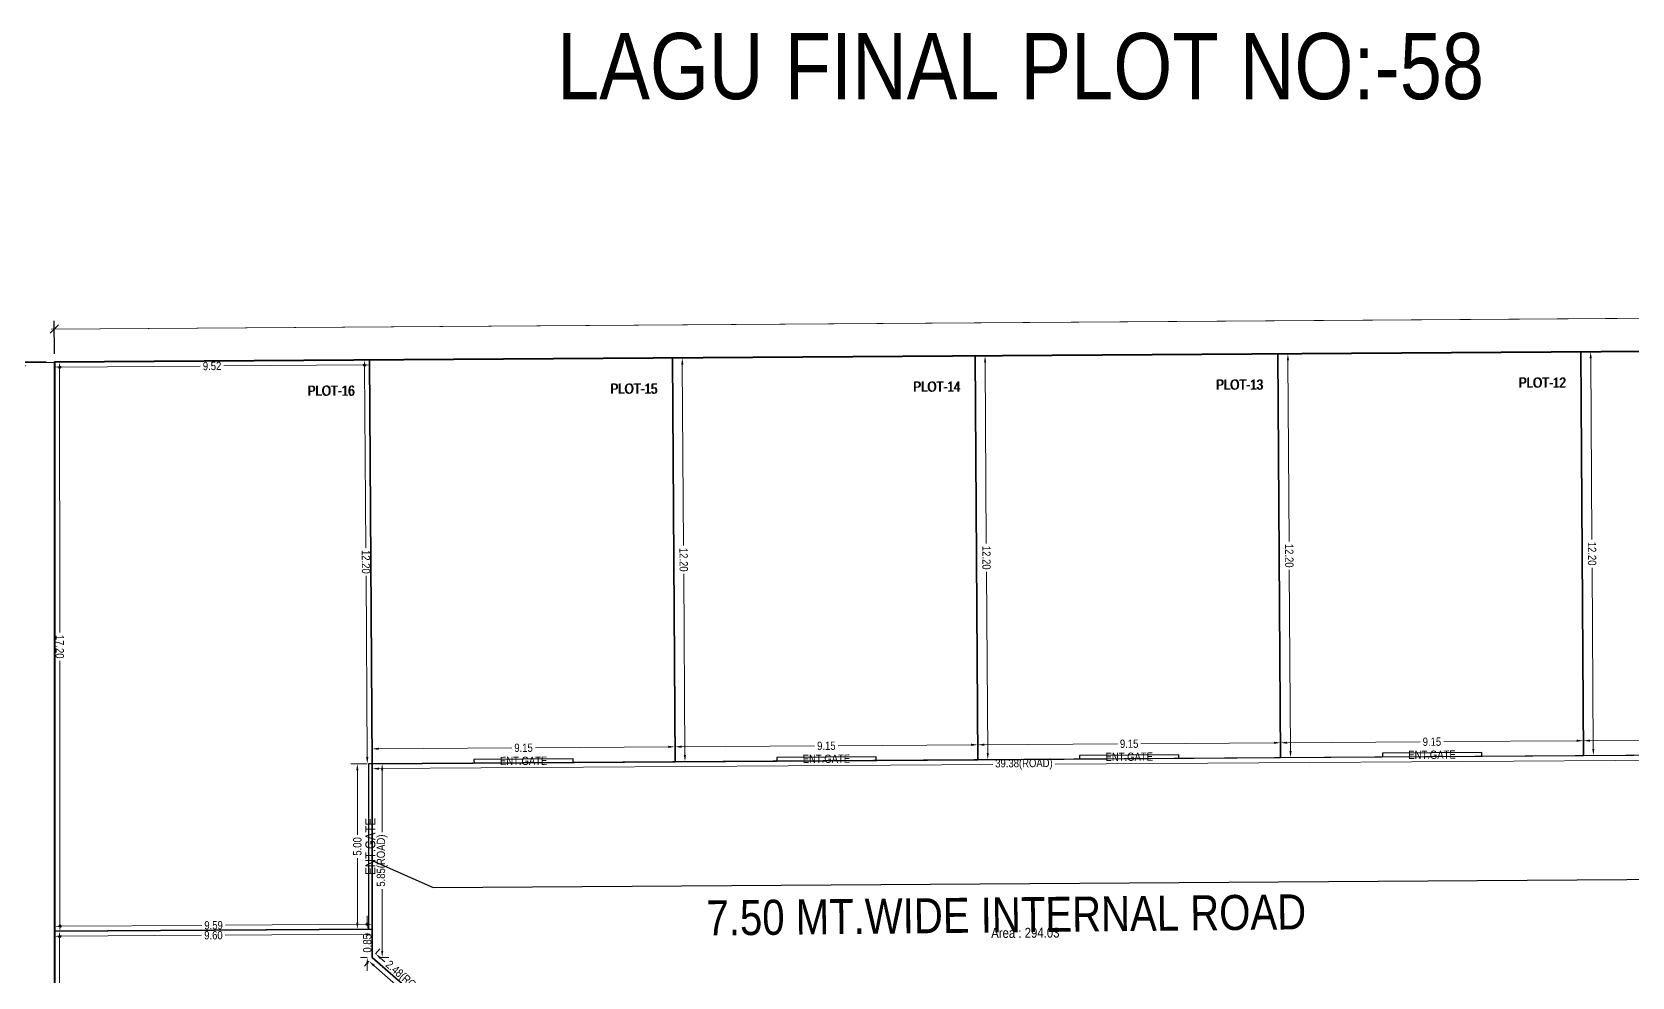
# Model space of a CAD drawing. Header units: metres. Extents: x 239315 to 239588, y 1700506 to 1700792.
# Drawn here: x 239406.92 to 239455.26, y 1700728.27 to 1700756.83 of the extents above; entities that cross this region are included whole.
import ezdxf

# ---------------------------------------------------------------- set-up
doc = ezdxf.new("R2010")
doc.units = ezdxf.units.M
doc.header["$MEASUREMENT"] = 0
doc.header["$PDMODE"] = 2
doc.header["$PDSIZE"] = -1
doc.linetypes.add('CENTER', pattern=[0])
for name, color, linetype in [('_AccessoryUse', 32, 'Continuous'), ('_DIMENSIOND', 211, 'Continuous'), ('_DIMENSIONW', 210, 'Continuous'), ('_IndivSubPlot', 180, 'Continuous'), ('_InternalRoad', 3, 'Continuous'), ('_MarginLine', 253, 'Continuous'), ('_Plot', 7, 'Continuous'), ('_PrintItems', 7, 'Continuous'), ('DCR_AREATABLE', 7, 'Continuous'), ('DCR_DIMENSION', 7, 'Continuous'), ('DCR_INDPLOT', 180, 'Continuous'), ('DCR_INDPLOT_DIMENSION', 7, 'Continuous'), ('DCR_NETPLOT', 145, 'Continuous'), ('DCR_ROAD_DIMENSION', 7, 'Continuous'), ('DCR_SPLOT', 7, 'Continuous'), ('DCR_SPLOT_DIMENSION', 7, 'Continuous'), ('DCR_SUBSTRUCTURE', 92, 'Continuous')]:
    doc.layers.add(name, color=color, linetype=linetype)
doc.layers.add('_NETPLOT', color=145, linetype='Continuous', plot=False)
doc.layers.add('DCR_MARGIN', color=252, linetype='Continuous', plot=False)
doc.styles.add('$TD_AUDIT_GENERATED_(2EE)', font='ARIALN.TTF')
doc.styles.add('AutoDCRFont', font='ARIALN.TTF')
doc.styles.add('MtXpl_Arial_Narrow', font='ARIALN.TTF')
doc.styles.add('PreDCRFont', font='ARIALN.TTF')
doc.dimstyles.new('DCR-PLOT-EXT', dxfattribs={"dimtxt": 0.3, "dimasz": 0.2, "dimexe": 0.2, "dimexo": 0.2, "dimgap": 0.09, "dimtad": 0, "dimtxsty": 'AutoDCRFont', "dimcen": 1, "dimdle": 0.1, "dimadec": 0, "dimazin": 2, "dimtfac": 1, "dimtdec": 4, "dimtofl": 0, "dimtmove": 0, "dimatfit": 3, "dimfxl": 1, "dimfxlon": 1, "dimtolj": 1, "dimtzin": 0, "dimlwd": 15, "dimlwe": 15, "dimarcsym": 0})
doc.dimstyles.new('DCR-PLOT-INT', dxfattribs={"dimtxt": 0.25, "dimasz": 0.2, "dimexe": 0.2, "dimexo": 0.2, "dimgap": 0.09, "dimtad": 0, "dimtxsty": 'AutoDCRFont', "dimcen": 1, "dimdle": 0.1, "dimadec": 0, "dimazin": 2, "dimtfac": 1, "dimtdec": 4, "dimtofl": 0, "dimtmove": 0, "dimatfit": 3, "dimfxl": 1, "dimfxlon": 1, "dimtolj": 1, "dimtzin": 0, "dimlwd": 15, "dimlwe": 15, "dimarcsym": 0})
doc.dimstyles.new('PDCR-PLOT-INT', dxfattribs={"dimtxt": 0.23, "dimasz": 0.25, "dimexe": 0.25, "dimexo": 0.25, "dimgap": 0.25, "dimtad": 0, "dimzin": 0, "dimdsep": 46, "dimtxsty": 'AutoDCRFont', "dimblk": 'OBLIQUE', "dimcen": 0.5, "dimdle": 0.1, "dimadec": 0, "dimazin": 0, "dimtfac": 1, "dimtix": 1, "dimtofl": 0, "dimtmove": 1, "dimatfit": 1, "dimfxl": 1, "dimtolj": 1, "dimtzin": 0, "dimlwd": 15, "dimarcsym": 0})

# ---------------------------------------------------------------- blocks, each defined once
blk = doc.blocks.new('_Oblique')
at = {"color": 0, "linetype": 'ByBlock', "lineweight": -2}
blk.add_line((-0.5, -0.5), (0.5, 0.5), dxfattribs=at)
blk = doc.blocks.new('*D4')
at = {"layer": '_DIMENSIONW', "color": 0, "lineweight": -2, "transparency": 16777216}
for p, q in [((239507.093, 1700747.77), (239507.087, 1700748.77)), ((239407.595, 1700747.104), (239407.589, 1700748.104))]:
    blk.add_line(p, q, dxfattribs=at)
at = {"layer": '_DIMENSIONW', "color": 0, "lineweight": 15, "transparency": 16777216}
for p, q in [((239507.188, 1700748.521), (239458.122, 1700748.192)), ((239407.49, 1700747.853), (239456.557, 1700748.181))]:
    blk.add_line(p, q, dxfattribs=at)
at = {"layer": 'Defpoints', "color": 0, "transparency": 16777216}
for p in [(239507.088, 1700748.52), (239507.095, 1700747.52), (239407.597, 1700746.854)]:
    blk.add_point(p, dxfattribs=at)
at = {"layer": '_DIMENSIONW', "color": 0, "lineweight": 15, "transparency": 16777216, "xscale": 0.25, "yscale": 0.25, "zscale": 0.25}
for p, rotation in [((239507.088, 1700748.52), 0.3836642867954488), ((239407.59, 1700747.854), 180.3836642867954)]:
    blk.add_blockref('_Oblique', p, dxfattribs=dict(at, rotation=rotation))
at = {"layer": '_DIMENSIONW', "color": 0, "lineweight": 15, "transparency": 16777216, "insert": (239457.339, 1700748.187), "char_height": 0.23, "attachment_point": 5, "rotation": 0.3837, "style": 'AutoDCRFont'}
blk.add_mtext('\\A1;99.50 mt.', dxfattribs=at)
blk = doc.blocks.new('*D5')
at = {"layer": '_DIMENSIOND', "color": 0, "lineweight": -2, "transparency": 16777216}
for p, q in [((239407.347, 1700746.854), (239406.347, 1700746.854)), ((239407.347, 1700676.354), (239406.347, 1700676.354))]:
    blk.add_line(p, q, dxfattribs=at)
at = {"layer": '_DIMENSIOND', "color": 0, "lineweight": 15, "transparency": 16777216}
for p, q in [((239406.597, 1700746.954), (239406.597, 1700712.386)), ((239406.597, 1700676.254), (239406.597, 1700710.822))]:
    blk.add_line(p, q, dxfattribs=at)
at = {"layer": 'Defpoints', "color": 0, "transparency": 16777216}
for p in [(239406.597, 1700746.854), (239407.597, 1700746.854), (239407.597, 1700676.354)]:
    blk.add_point(p, dxfattribs=at)
at = {"layer": '_DIMENSIOND', "color": 0, "lineweight": 15, "transparency": 16777216, "xscale": 0.25, "yscale": 0.25, "zscale": 0.25}
for p, rotation in [((239406.597, 1700746.854), 90), ((239406.597, 1700676.354), 270)]:
    blk.add_blockref('_Oblique', p, dxfattribs=dict(at, rotation=rotation))
at = {"layer": '_DIMENSIOND', "color": 0, "lineweight": 15, "transparency": 16777216, "insert": (239406.597, 1700711.604), "char_height": 0.23, "attachment_point": 5, "rotation": 90, "style": 'AutoDCRFont'}
blk.add_mtext('\\A1;70.50 mt.', dxfattribs=at)
blk = doc.blocks.new('ADCR_MARGIN', base_point=(239457.346, 1700670.817))
at = {"layer": '_MarginLine', "color": 6}
blk.add_line((239507.095, 1700747.52), (239407.597, 1700746.854), dxfattribs=at)
at = {"layer": '_MarginLine', "color": 5}
blk.add_line((239407.597, 1700746.854), (239407.597, 1700676.354), dxfattribs=at)
blk = doc.blocks.new('*D9')
at = {"layer": 'DCR_SPLOT_DIMENSION', "color": 0, "lineweight": -2, "transparency": 16777216}
for p, q in [((239507.093, 1700747.77), (239507.087, 1700748.77)), ((239407.595, 1700747.104), (239407.589, 1700748.104))]:
    blk.add_line(p, q, dxfattribs=at)
at = {"layer": 'DCR_SPLOT_DIMENSION', "color": 0, "lineweight": 15, "transparency": 16777216}
for p, q in [((239507.188, 1700748.521), (239458.748, 1700748.196)), ((239407.49, 1700747.853), (239455.931, 1700748.177))]:
    blk.add_line(p, q, dxfattribs=at)
at = {"layer": 'Defpoints', "color": 0, "transparency": 16777216}
for p in [(239507.088, 1700748.52), (239507.095, 1700747.52), (239407.597, 1700746.854)]:
    blk.add_point(p, dxfattribs=at)
at = {"layer": 'DCR_SPLOT_DIMENSION', "color": 0, "lineweight": 15, "transparency": 16777216, "xscale": 0.25, "yscale": 0.25, "zscale": 0.25}
for p, rotation in [((239507.088, 1700748.52), 0.3836642867954488), ((239407.59, 1700747.854), 180.3836642867954)]:
    blk.add_blockref('_Oblique', p, dxfattribs=dict(at, rotation=rotation))
at = {"layer": 'DCR_SPLOT_DIMENSION', "color": 0, "transparency": 16777216, "insert": (239457.339, 1700748.187), "char_height": 0.5, "attachment_point": 5, "rotation": 0.3837, "style": 'AutoDCRFont'}
blk.add_mtext('\\A1;99.50 mt.', dxfattribs=at)
blk = doc.blocks.new('*D10')
at = {"layer": 'DCR_SPLOT_DIMENSION', "color": 0, "lineweight": -2, "transparency": 16777216}
for p, q in [((239407.347, 1700746.854), (239406.347, 1700746.854)), ((239407.347, 1700676.354), (239406.347, 1700676.354))]:
    blk.add_line(p, q, dxfattribs=at)
at = {"layer": 'DCR_SPLOT_DIMENSION', "color": 0, "lineweight": 15, "transparency": 16777216}
for p, q in [((239406.597, 1700746.954), (239406.597, 1700713.01)), ((239406.597, 1700676.254), (239406.597, 1700710.197))]:
    blk.add_line(p, q, dxfattribs=at)
at = {"layer": 'Defpoints', "color": 0, "transparency": 16777216}
for p in [(239406.597, 1700746.854), (239407.597, 1700746.854), (239407.597, 1700676.354)]:
    blk.add_point(p, dxfattribs=at)
at = {"layer": 'DCR_SPLOT_DIMENSION', "color": 0, "lineweight": 15, "transparency": 16777216, "xscale": 0.25, "yscale": 0.25, "zscale": 0.25}
for p, rotation in [((239406.597, 1700746.854), 90), ((239406.597, 1700676.354), 270)]:
    blk.add_blockref('_Oblique', p, dxfattribs=dict(at, rotation=rotation))
at = {"layer": 'DCR_SPLOT_DIMENSION', "color": 0, "transparency": 16777216, "insert": (239406.597, 1700711.604), "char_height": 0.5, "attachment_point": 5, "rotation": 90, "style": 'AutoDCRFont'}
blk.add_mtext('\\A1;70.50 mt.', dxfattribs=at)
blk = doc.blocks.new('*D30')
at = {"layer": 'DCR_ROAD_DIMENSION', "color": 0, "linetype": 'Continuous', "lineweight": 15, "transparency": 16777216}
for p, q in [((239456.382, 1700734.83), (239437.833, 1700734.706)), ((239456.582, 1700734.831), (239456.583, 1700734.631)), ((239417.198, 1700734.568), (239417.2, 1700734.368)), ((239417.398, 1700734.569), (239435.947, 1700734.693))]:
    blk.add_line(p, q, dxfattribs=at)
at = {"layer": 'DCR_ROAD_DIMENSION', "color": 0, "transparency": 16777216}
for points in [[(239456.382, 1700734.863), (239456.382, 1700734.797), (239456.582, 1700734.831)], [(239417.398, 1700734.602), (239417.398, 1700734.536), (239417.198, 1700734.568)]]:
    blk.add_solid(points, dxfattribs=at)
at = {"layer": 'Defpoints', "color": 0, "transparency": 16777216}
for p in [(239456.581, 1700734.981), (239417.197, 1700734.718), (239417.198, 1700734.568)]:
    blk.add_point(p, dxfattribs=at)
at = {"layer": 'DCR_ROAD_DIMENSION', "color": 0, "transparency": 16777216, "insert": (239436.89, 1700734.699), "char_height": 0.25, "attachment_point": 5, "rotation": 0.3837, "style": 'AutoDCRFont'}
blk.add_mtext('\\A1;39.38(ROAD)', dxfattribs=at)
blk = doc.blocks.new('*D31')
at = {"layer": 'DCR_ROAD_DIMENSION', "color": 0, "linetype": 'Continuous', "lineweight": 15, "transparency": 16777216}
for p, q in [((239417.397, 1700734.718), (239417.697, 1700734.718)), ((239417.497, 1700734.518), (239417.497, 1700732.653)), ((239417.497, 1700729.063), (239417.497, 1700730.927)), ((239417.397, 1700728.863), (239417.697, 1700728.863))]:
    blk.add_line(p, q, dxfattribs=at)
at = {"layer": 'DCR_ROAD_DIMENSION', "color": 0, "transparency": 16777216}
for points in [[(239417.464, 1700734.518), (239417.53, 1700734.518), (239417.497, 1700734.718)], [(239417.464, 1700729.063), (239417.53, 1700729.063), (239417.497, 1700728.863)]]:
    blk.add_solid(points, dxfattribs=at)
at = {"layer": 'Defpoints', "color": 0, "transparency": 16777216}
for p in [(239417.197, 1700734.718), (239417.197, 1700728.863), (239417.497, 1700728.863)]:
    blk.add_point(p, dxfattribs=at)
at = {"layer": 'DCR_ROAD_DIMENSION', "color": 0, "transparency": 16777216, "insert": (239417.497, 1700731.79), "char_height": 0.25, "attachment_point": 5, "rotation": 90, "style": 'AutoDCRFont'}
blk.add_mtext('\\A1;5.85(ROAD)', dxfattribs=at)
blk = doc.blocks.new('*D32')
at = {"layer": 'DCR_ROAD_DIMENSION', "color": 0, "linetype": 'Continuous', "lineweight": 15, "transparency": 16777216}
for p, q in [((239417.296, 1700728.976), (239417.427, 1700729.126)), ((239417.446, 1700728.844), (239417.579, 1700728.728)), ((239419.014, 1700727.474), (239418.882, 1700727.59)), ((239419.165, 1700727.343), (239419.296, 1700727.494))]:
    blk.add_line(p, q, dxfattribs=at)
at = {"layer": 'DCR_ROAD_DIMENSION', "color": 0, "transparency": 16777216}
for points in [[(239417.468, 1700728.869), (239417.425, 1700728.819), (239417.296, 1700728.976)], [(239419.036, 1700727.5), (239418.992, 1700727.449), (239419.165, 1700727.343)]]:
    blk.add_solid(points, dxfattribs=at)
at = {"layer": 'Defpoints', "color": 0, "transparency": 16777216}
for p in [(239417.197, 1700728.863), (239419.066, 1700727.23), (239419.165, 1700727.343)]:
    blk.add_point(p, dxfattribs=at)
at = {"layer": 'DCR_ROAD_DIMENSION', "color": 0, "transparency": 16777216, "insert": (239418.23, 1700728.159), "char_height": 0.25, "attachment_point": 5, "rotation": 318.8585, "style": 'AutoDCRFont'}
blk.add_mtext('\\A1;2.48(ROAD)', dxfattribs=at)
blk = doc.blocks.new('*D76')
at = {"layer": 'DCR_INDPLOT_DIMENSION', "color": 0, "linetype": 'Continuous', "lineweight": 15, "transparency": 16777216}
for p, q in [((239407.598, 1700746.704), (239407.6, 1700746.504)), ((239407.798, 1700746.705), (239412.002, 1700746.733)), ((239416.916, 1700746.766), (239412.713, 1700746.738)), ((239417.116, 1700746.767), (239417.118, 1700746.567))]:
    blk.add_line(p, q, dxfattribs=at)
at = {"layer": 'DCR_INDPLOT_DIMENSION', "color": 0, "transparency": 16777216}
for points in [[(239407.798, 1700746.738), (239407.798, 1700746.672), (239407.598, 1700746.704)], [(239416.916, 1700746.799), (239416.917, 1700746.733), (239417.116, 1700746.767)]]:
    blk.add_solid(points, dxfattribs=at)
at = {"layer": 'Defpoints', "color": 0, "transparency": 16777216}
for p in [(239407.597, 1700746.854), (239417.115, 1700746.917), (239407.598, 1700746.704)]:
    blk.add_point(p, dxfattribs=at)
at = {"layer": 'DCR_INDPLOT_DIMENSION', "color": 0, "transparency": 16777216, "insert": (239412.357, 1700746.735), "char_height": 0.25, "attachment_point": 5, "rotation": 0.3837, "style": 'AutoDCRFont'}
blk.add_mtext('\\A1;9.52', dxfattribs=at)
blk = doc.blocks.new('*D77')
at = {"layer": 'DCR_INDPLOT_DIMENSION', "color": 0, "linetype": 'Continuous', "lineweight": 15, "transparency": 16777216}
for p, q in [((239407.747, 1700746.854), (239407.947, 1700746.854)), ((239407.747, 1700746.654), (239407.753, 1700738.679)), ((239407.759, 1700729.853), (239407.754, 1700737.828)), ((239407.76, 1700729.653), (239407.96, 1700729.654))]:
    blk.add_line(p, q, dxfattribs=at)
at = {"layer": 'DCR_INDPLOT_DIMENSION', "color": 0, "transparency": 16777216}
for points in [[(239407.781, 1700746.654), (239407.714, 1700746.654), (239407.747, 1700746.854)], [(239407.793, 1700729.853), (239407.726, 1700729.853), (239407.76, 1700729.653)]]:
    blk.add_solid(points, dxfattribs=at)
at = {"layer": 'Defpoints', "color": 0, "transparency": 16777216}
for p in [(239407.597, 1700746.854), (239407.61, 1700729.653), (239407.76, 1700729.653)]:
    blk.add_point(p, dxfattribs=at)
at = {"layer": 'DCR_INDPLOT_DIMENSION', "color": 0, "transparency": 16777216, "insert": (239407.753, 1700738.254), "char_height": 0.25, "attachment_point": 5, "rotation": 270.0413, "style": 'AutoDCRFont'}
blk.add_mtext('\\A1;17.20', dxfattribs=at)
blk = doc.blocks.new('*D78')
at = {"layer": 'DCR_INDPLOT_DIMENSION', "color": 0, "linetype": 'Continuous', "lineweight": 15, "transparency": 16777216}
for p, q in [((239407.609, 1700729.803), (239407.607, 1700730.003)), ((239417.196, 1700729.867), (239417.195, 1700730.067)), ((239407.809, 1700729.805), (239412.046, 1700729.833)), ((239416.996, 1700729.866), (239412.759, 1700729.838))]:
    blk.add_line(p, q, dxfattribs=at)
at = {"layer": 'DCR_INDPLOT_DIMENSION', "color": 0, "transparency": 16777216}
for points in [[(239416.996, 1700729.899), (239416.996, 1700729.833), (239417.196, 1700729.867)], [(239407.808, 1700729.838), (239407.809, 1700729.771), (239407.609, 1700729.803)]]:
    blk.add_solid(points, dxfattribs=at)
at = {"layer": 'Defpoints', "color": 0, "transparency": 16777216}
for p in [(239407.61, 1700729.653), (239417.196, 1700729.867), (239417.197, 1700729.717)]:
    blk.add_point(p, dxfattribs=at)
at = {"layer": 'DCR_INDPLOT_DIMENSION', "color": 0, "transparency": 16777216, "insert": (239412.402, 1700729.835), "char_height": 0.25, "attachment_point": 5, "rotation": 0.3837, "style": 'AutoDCRFont'}
blk.add_mtext('\\A1;9.59', dxfattribs=at)
blk = doc.blocks.new('*D79')
at = {"layer": 'DCR_INDPLOT_DIMENSION', "color": 0, "linetype": 'Continuous', "lineweight": 15, "transparency": 16777216}
for p, q in [((239416.997, 1700734.718), (239416.547, 1700734.718)), ((239416.747, 1700734.518), (239416.747, 1700732.573)), ((239416.747, 1700729.917), (239416.747, 1700731.862)), ((239416.997, 1700729.717), (239416.547, 1700729.717))]:
    blk.add_line(p, q, dxfattribs=at)
at = {"layer": 'DCR_INDPLOT_DIMENSION', "color": 0, "transparency": 16777216}
for points in [[(239416.714, 1700734.518), (239416.78, 1700734.518), (239416.747, 1700734.718)], [(239416.714, 1700729.917), (239416.78, 1700729.917), (239416.747, 1700729.717)]]:
    blk.add_solid(points, dxfattribs=at)
at = {"layer": 'Defpoints', "color": 0, "transparency": 16777216}
for p in [(239416.747, 1700734.718), (239417.197, 1700734.718), (239417.197, 1700729.717)]:
    blk.add_point(p, dxfattribs=at)
at = {"layer": 'DCR_INDPLOT_DIMENSION', "color": 0, "transparency": 16777216, "insert": (239416.747, 1700732.218), "char_height": 0.25, "attachment_point": 5, "rotation": 90, "style": 'AutoDCRFont'}
blk.add_mtext('\\A1;5.00', dxfattribs=at)
blk = doc.blocks.new('*D80')
at = {"layer": 'DCR_INDPLOT_DIMENSION', "color": 0, "linetype": 'Continuous', "lineweight": 15, "transparency": 16777216}
for p, q in [((239416.965, 1700746.916), (239416.765, 1700746.915)), ((239416.967, 1700746.716), (239417.003, 1700741.242)), ((239417.046, 1700734.917), (239417.009, 1700740.391)), ((239417.047, 1700734.717), (239416.847, 1700734.715))]:
    blk.add_line(p, q, dxfattribs=at)
at = {"layer": 'DCR_INDPLOT_DIMENSION', "color": 0, "transparency": 16777216}
for points in [[(239417, 1700746.717), (239416.933, 1700746.716), (239416.965, 1700746.916)], [(239417.079, 1700734.917), (239417.012, 1700734.916), (239417.047, 1700734.717)]]:
    blk.add_solid(points, dxfattribs=at)
at = {"layer": 'Defpoints', "color": 0, "transparency": 16777216}
for p in [(239416.965, 1700746.916), (239417.115, 1700746.917), (239417.197, 1700734.718)]:
    blk.add_point(p, dxfattribs=at)
at = {"layer": 'DCR_INDPLOT_DIMENSION', "color": 0, "transparency": 16777216, "insert": (239417.006, 1700740.816), "char_height": 0.25, "attachment_point": 5, "rotation": 270.3837, "style": 'AutoDCRFont'}
blk.add_mtext('\\A1;12.20', dxfattribs=at)
blk = doc.blocks.new('*D81')
at = {"layer": 'DCR_INDPLOT_DIMENSION', "color": 0, "linetype": 'Continuous', "lineweight": 15, "transparency": 16777216}
for p, q in [((239417.196, 1700734.918), (239417.193, 1700735.368)), ((239426.144, 1700735.228), (239422.126, 1700735.201)), ((239426.346, 1700734.979), (239426.343, 1700735.429)), ((239417.394, 1700735.169), (239421.412, 1700735.196))]:
    blk.add_line(p, q, dxfattribs=at)
at = {"layer": 'DCR_INDPLOT_DIMENSION', "color": 0, "transparency": 16777216}
for points in [[(239426.144, 1700735.261), (239426.144, 1700735.194), (239426.344, 1700735.229)], [(239417.394, 1700735.202), (239417.394, 1700735.136), (239417.194, 1700735.168)]]:
    blk.add_solid(points, dxfattribs=at)
at = {"layer": 'Defpoints', "color": 0, "transparency": 16777216}
for p in [(239426.344, 1700735.229), (239426.347, 1700734.779), (239417.197, 1700734.718)]:
    blk.add_point(p, dxfattribs=at)
at = {"layer": 'DCR_INDPLOT_DIMENSION', "color": 0, "transparency": 16777216, "insert": (239421.769, 1700735.198), "char_height": 0.25, "attachment_point": 5, "rotation": 0.3837, "style": 'AutoDCRFont'}
blk.add_mtext('\\A1;9.15', dxfattribs=at)
blk = doc.blocks.new('*D82')
at = {"layer": 'DCR_INDPLOT_DIMENSION', "color": 0, "linetype": 'Continuous', "lineweight": 15, "transparency": 16777216}
for p, q in [((239426.465, 1700746.98), (239426.765, 1700746.982)), ((239426.567, 1700746.781), (239426.603, 1700741.307)), ((239426.646, 1700734.981), (239426.609, 1700740.455)), ((239426.547, 1700734.78), (239426.847, 1700734.782))]:
    blk.add_line(p, q, dxfattribs=at)
at = {"layer": 'DCR_INDPLOT_DIMENSION', "color": 0, "transparency": 16777216}
for points in [[(239426.6, 1700746.781), (239426.533, 1700746.78), (239426.565, 1700746.981)], [(239426.679, 1700734.981), (239426.612, 1700734.981), (239426.647, 1700734.781)]]:
    blk.add_solid(points, dxfattribs=at)
at = {"layer": 'Defpoints', "color": 0, "transparency": 16777216}
for p in [(239426.265, 1700746.979), (239426.347, 1700734.779), (239426.647, 1700734.781)]:
    blk.add_point(p, dxfattribs=at)
at = {"layer": 'DCR_INDPLOT_DIMENSION', "color": 0, "transparency": 16777216, "insert": (239426.606, 1700740.881), "char_height": 0.25, "attachment_point": 5, "rotation": 270.3837, "style": 'AutoDCRFont'}
blk.add_mtext('\\A1;12.20', dxfattribs=at)
blk = doc.blocks.new('*D83')
at = {"layer": 'DCR_INDPLOT_DIMENSION', "color": 0, "linetype": 'Continuous', "lineweight": 15, "transparency": 16777216}
for p, q in [((239426.346, 1700734.979), (239426.343, 1700735.429)), ((239426.544, 1700735.23), (239430.562, 1700735.257)), ((239435.294, 1700735.289), (239431.276, 1700735.262)), ((239435.495, 1700735.04), (239435.492, 1700735.49))]:
    blk.add_line(p, q, dxfattribs=at)
at = {"layer": 'DCR_INDPLOT_DIMENSION', "color": 0, "transparency": 16777216}
for points in [[(239426.544, 1700735.264), (239426.544, 1700735.197), (239426.344, 1700735.229)], [(239435.294, 1700735.322), (239435.294, 1700735.255), (239435.494, 1700735.29)]]:
    blk.add_solid(points, dxfattribs=at)
at = {"layer": 'Defpoints', "color": 0, "transparency": 16777216}
for p in [(239435.494, 1700735.29), (239426.347, 1700734.779), (239435.497, 1700734.84)]:
    blk.add_point(p, dxfattribs=at)
at = {"layer": 'DCR_INDPLOT_DIMENSION', "color": 0, "transparency": 16777216, "insert": (239430.919, 1700735.259), "char_height": 0.25, "attachment_point": 5, "rotation": 0.3837, "style": 'AutoDCRFont'}
blk.add_mtext('\\A1;9.15', dxfattribs=at)
blk = doc.blocks.new('*D84')
at = {"layer": 'DCR_INDPLOT_DIMENSION', "color": 0, "linetype": 'Continuous', "lineweight": 15, "transparency": 16777216}
for p, q in [((239435.615, 1700747.041), (239435.915, 1700747.043)), ((239435.716, 1700746.842), (239435.753, 1700741.368)), ((239435.795, 1700735.042), (239435.759, 1700740.516)), ((239435.697, 1700734.841), (239435.997, 1700734.843))]:
    blk.add_line(p, q, dxfattribs=at)
at = {"layer": 'DCR_INDPLOT_DIMENSION', "color": 0, "transparency": 16777216}
for points in [[(239435.75, 1700746.842), (239435.683, 1700746.842), (239435.715, 1700747.042)], [(239435.829, 1700735.042), (239435.762, 1700735.042), (239435.797, 1700734.842)]]:
    blk.add_solid(points, dxfattribs=at)
at = {"layer": 'Defpoints', "color": 0, "transparency": 16777216}
for p in [(239435.415, 1700747.04), (239435.497, 1700734.84), (239435.797, 1700734.842)]:
    blk.add_point(p, dxfattribs=at)
at = {"layer": 'DCR_INDPLOT_DIMENSION', "color": 0, "transparency": 16777216, "insert": (239435.756, 1700740.942), "char_height": 0.25, "attachment_point": 5, "rotation": 270.3837, "style": 'AutoDCRFont'}
blk.add_mtext('\\A1;12.20', dxfattribs=at)
blk = doc.blocks.new('*D85')
at = {"layer": 'DCR_INDPLOT_DIMENSION', "color": 0, "linetype": 'Continuous', "lineweight": 15, "transparency": 16777216}
for p, q in [((239435.495, 1700735.04), (239435.492, 1700735.49)), ((239435.694, 1700735.291), (239439.712, 1700735.318)), ((239444.444, 1700735.35), (239440.426, 1700735.323)), ((239444.645, 1700735.101), (239444.642, 1700735.551))]:
    blk.add_line(p, q, dxfattribs=at)
at = {"layer": 'DCR_INDPLOT_DIMENSION', "color": 0, "transparency": 16777216}
for points in [[(239435.694, 1700735.325), (239435.694, 1700735.258), (239435.494, 1700735.29)], [(239444.443, 1700735.383), (239444.444, 1700735.317), (239444.644, 1700735.351)]]:
    blk.add_solid(points, dxfattribs=at)
at = {"layer": 'Defpoints', "color": 0, "transparency": 16777216}
for p in [(239444.644, 1700735.351), (239435.497, 1700734.84), (239444.647, 1700734.901)]:
    blk.add_point(p, dxfattribs=at)
at = {"layer": 'DCR_INDPLOT_DIMENSION', "color": 0, "transparency": 16777216, "insert": (239440.069, 1700735.321), "char_height": 0.25, "attachment_point": 5, "rotation": 0.3837, "style": 'AutoDCRFont'}
blk.add_mtext('\\A1;9.15', dxfattribs=at)
blk = doc.blocks.new('*D86')
at = {"layer": 'DCR_INDPLOT_DIMENSION', "color": 0, "linetype": 'Continuous', "lineweight": 15, "transparency": 16777216}
for p, q in [((239444.765, 1700747.102), (239445.065, 1700747.104)), ((239444.866, 1700746.903), (239444.903, 1700741.429)), ((239444.945, 1700735.103), (239444.909, 1700740.577)), ((239444.847, 1700734.903), (239445.147, 1700734.905))]:
    blk.add_line(p, q, dxfattribs=at)
at = {"layer": 'DCR_INDPLOT_DIMENSION', "color": 0, "transparency": 16777216}
for points in [[(239444.9, 1700746.903), (239444.833, 1700746.903), (239444.865, 1700747.103)], [(239444.979, 1700735.104), (239444.912, 1700735.103), (239444.947, 1700734.903)]]:
    blk.add_solid(points, dxfattribs=at)
at = {"layer": 'Defpoints', "color": 0, "transparency": 16777216}
for p in [(239444.565, 1700747.101), (239444.647, 1700734.901), (239444.947, 1700734.903)]:
    blk.add_point(p, dxfattribs=at)
at = {"layer": 'DCR_INDPLOT_DIMENSION', "color": 0, "transparency": 16777216, "insert": (239444.906, 1700741.003), "char_height": 0.25, "attachment_point": 5, "rotation": 270.3837, "style": 'AutoDCRFont'}
blk.add_mtext('\\A1;12.20', dxfattribs=at)
blk = doc.blocks.new('*D87')
at = {"layer": 'DCR_INDPLOT_DIMENSION', "color": 0, "linetype": 'Continuous', "lineweight": 15, "transparency": 16777216}
for p, q in [((239444.645, 1700735.101), (239444.642, 1700735.551)), ((239444.844, 1700735.353), (239448.861, 1700735.38)), ((239453.593, 1700735.411), (239449.575, 1700735.384)), ((239453.795, 1700735.163), (239453.792, 1700735.613))]:
    blk.add_line(p, q, dxfattribs=at)
at = {"layer": 'DCR_INDPLOT_DIMENSION', "color": 0, "transparency": 16777216}
for points in [[(239444.843, 1700735.386), (239444.844, 1700735.319), (239444.644, 1700735.351)], [(239453.593, 1700735.445), (239453.594, 1700735.378), (239453.793, 1700735.413)]]:
    blk.add_solid(points, dxfattribs=at)
at = {"layer": 'Defpoints', "color": 0, "transparency": 16777216}
for p in [(239453.793, 1700735.413), (239444.647, 1700734.901), (239453.796, 1700734.963)]:
    blk.add_point(p, dxfattribs=at)
at = {"layer": 'DCR_INDPLOT_DIMENSION', "color": 0, "transparency": 16777216, "insert": (239449.218, 1700735.382), "char_height": 0.25, "attachment_point": 5, "rotation": 0.3837, "style": 'AutoDCRFont'}
blk.add_mtext('\\A1;9.15', dxfattribs=at)
blk = doc.blocks.new('*D88')
at = {"layer": 'DCR_INDPLOT_DIMENSION', "color": 0, "linetype": 'Continuous', "lineweight": 15, "transparency": 16777216}
for p, q in [((239453.915, 1700747.164), (239454.215, 1700747.166)), ((239454.016, 1700746.964), (239454.053, 1700741.49)), ((239454.095, 1700735.165), (239454.058, 1700740.639)), ((239453.996, 1700734.964), (239454.296, 1700734.966))]:
    blk.add_line(p, q, dxfattribs=at)
at = {"layer": 'DCR_INDPLOT_DIMENSION', "color": 0, "transparency": 16777216}
for points in [[(239454.049, 1700746.965), (239453.983, 1700746.964), (239454.015, 1700747.164)], [(239454.128, 1700735.165), (239454.062, 1700735.164), (239454.096, 1700734.965)]]:
    blk.add_solid(points, dxfattribs=at)
at = {"layer": 'Defpoints', "color": 0, "transparency": 16777216}
for p in [(239453.715, 1700747.162), (239453.796, 1700734.963), (239454.096, 1700734.965)]:
    blk.add_point(p, dxfattribs=at)
at = {"layer": 'DCR_INDPLOT_DIMENSION', "color": 0, "transparency": 16777216, "insert": (239454.055, 1700741.065), "char_height": 0.25, "attachment_point": 5, "rotation": 270.3837, "style": 'AutoDCRFont'}
blk.add_mtext('\\A1;12.20', dxfattribs=at)
blk = doc.blocks.new('*D89')
at = {"layer": 'DCR_INDPLOT_DIMENSION', "color": 0, "linetype": 'Continuous', "lineweight": 15, "transparency": 16777216}
for p, q in [((239453.795, 1700735.163), (239453.792, 1700735.613)), ((239453.993, 1700735.414), (239458.011, 1700735.441)), ((239462.743, 1700735.473), (239458.725, 1700735.446)), ((239462.945, 1700735.224), (239462.942, 1700735.674))]:
    blk.add_line(p, q, dxfattribs=at)
at = {"layer": 'DCR_INDPLOT_DIMENSION', "color": 0, "transparency": 16777216}
for points in [[(239453.993, 1700735.447), (239453.994, 1700735.381), (239453.793, 1700735.413)], [(239462.743, 1700735.506), (239462.743, 1700735.439), (239462.943, 1700735.474)]]:
    blk.add_solid(points, dxfattribs=at)
at = {"layer": 'Defpoints', "color": 0, "transparency": 16777216}
for p in [(239462.943, 1700735.474), (239453.796, 1700734.963), (239462.946, 1700735.024)]:
    blk.add_point(p, dxfattribs=at)
at = {"layer": 'DCR_INDPLOT_DIMENSION', "color": 0, "transparency": 16777216, "insert": (239458.368, 1700735.443), "char_height": 0.25, "attachment_point": 5, "rotation": 0.3837, "style": 'AutoDCRFont'}
blk.add_mtext('\\A1;9.15', dxfattribs=at)
blk = doc.blocks.new('*D115')
at = {"layer": 'DCR_INDPLOT_DIMENSION', "color": 0, "linetype": 'Continuous', "lineweight": 15, "transparency": 16777216}
for p, q in [((239417.098, 1700728.75), (239416.967, 1700728.599)), ((239417.249, 1700728.618), (239420.275, 1700725.975)), ((239423.839, 1700722.861), (239420.813, 1700725.505)), ((239423.989, 1700722.73), (239423.858, 1700722.579))]:
    blk.add_line(p, q, dxfattribs=at)
at = {"layer": 'DCR_INDPLOT_DIMENSION', "color": 0, "transparency": 16777216}
for points in [[(239417.271, 1700728.643), (239417.227, 1700728.593), (239417.098, 1700728.75)], [(239423.861, 1700722.886), (239423.817, 1700722.836), (239423.989, 1700722.73)]]:
    blk.add_solid(points, dxfattribs=at)
at = {"layer": 'Defpoints', "color": 0, "transparency": 16777216}
for p in [(239417.098, 1700728.75), (239417.197, 1700728.863), (239424.088, 1700722.843)]:
    blk.add_point(p, dxfattribs=at)
at = {"layer": 'DCR_INDPLOT_DIMENSION', "color": 0, "transparency": 16777216, "insert": (239420.544, 1700725.74), "char_height": 0.25, "attachment_point": 5, "rotation": 318.8585, "style": 'AutoDCRFont'}
blk.add_mtext('\\A1;9.15', dxfattribs=at)
blk = doc.blocks.new('*D116')
at = {"layer": 'DCR_INDPLOT_DIMENSION', "color": 0, "linetype": 'Continuous', "lineweight": 15, "transparency": 16777216}
for p, q in [((239417.047, 1700729.917), (239417.047, 1700730.117)), ((239417.047, 1700729.717), (239416.847, 1700729.717)), ((239417.047, 1700728.863), (239416.847, 1700728.863)), ((239417.047, 1700728.663), (239417.047, 1700728.463))]:
    blk.add_line(p, q, dxfattribs=at)
at = {"layer": 'DCR_INDPLOT_DIMENSION', "color": 0, "transparency": 16777216}
for points in [[(239417.014, 1700729.917), (239417.08, 1700729.917), (239417.047, 1700729.717)], [(239417.014, 1700728.663), (239417.08, 1700728.663), (239417.047, 1700728.863)]]:
    blk.add_solid(points, dxfattribs=at)
at = {"layer": 'Defpoints', "color": 0, "transparency": 16777216}
for p in [(239417.047, 1700729.717), (239417.197, 1700729.717), (239417.197, 1700728.863)]:
    blk.add_point(p, dxfattribs=at)
at = {"layer": 'DCR_INDPLOT_DIMENSION', "color": 0, "transparency": 16777216, "insert": (239417.047, 1700729.29), "char_height": 0.25, "attachment_point": 5, "rotation": 90, "style": 'AutoDCRFont'}
blk.add_mtext('\\A1;0.85', dxfattribs=at)
blk = doc.blocks.new('*D117')
at = {"layer": 'DCR_INDPLOT_DIMENSION', "color": 0, "linetype": 'Continuous', "lineweight": 15, "transparency": 16777216}
for p, q in [((239407.598, 1700729.503), (239407.6, 1700729.303)), ((239407.798, 1700729.505), (239412.042, 1700729.533)), ((239416.998, 1700729.566), (239412.754, 1700729.538)), ((239417.198, 1700729.567), (239417.2, 1700729.367))]:
    blk.add_line(p, q, dxfattribs=at)
at = {"layer": 'DCR_INDPLOT_DIMENSION', "color": 0, "transparency": 16777216}
for points in [[(239407.798, 1700729.538), (239407.798, 1700729.471), (239407.598, 1700729.503)], [(239416.998, 1700729.599), (239416.998, 1700729.533), (239417.198, 1700729.567)]]:
    blk.add_solid(points, dxfattribs=at)
at = {"layer": 'Defpoints', "color": 0, "transparency": 16777216}
for p in [(239407.597, 1700729.653), (239407.598, 1700729.503), (239417.197, 1700729.717)]:
    blk.add_point(p, dxfattribs=at)
at = {"layer": 'DCR_INDPLOT_DIMENSION', "color": 0, "transparency": 16777216, "insert": (239412.398, 1700729.535), "char_height": 0.25, "attachment_point": 5, "rotation": 0.3837, "style": 'AutoDCRFont'}
blk.add_mtext('\\A1;9.60', dxfattribs=at)
blk = doc.blocks.new('*D118')
at = {"layer": 'DCR_INDPLOT_DIMENSION', "color": 0, "linetype": 'Continuous', "lineweight": 15, "transparency": 16777216}
for p, q in [((239407.747, 1700729.653), (239407.947, 1700729.653)), ((239407.747, 1700729.453), (239407.747, 1700725.707)), ((239407.747, 1700721.25), (239407.747, 1700724.995)), ((239407.747, 1700721.05), (239407.947, 1700721.05))]:
    blk.add_line(p, q, dxfattribs=at)
at = {"layer": 'DCR_INDPLOT_DIMENSION', "color": 0, "transparency": 16777216}
for points in [[(239407.714, 1700729.453), (239407.78, 1700729.453), (239407.747, 1700729.653)], [(239407.714, 1700721.25), (239407.78, 1700721.25), (239407.747, 1700721.05)]]:
    blk.add_solid(points, dxfattribs=at)
at = {"layer": 'Defpoints', "color": 0, "transparency": 16777216}
for p in [(239407.597, 1700729.653), (239407.597, 1700721.05), (239407.747, 1700721.05)]:
    blk.add_point(p, dxfattribs=at)
at = {"layer": 'DCR_INDPLOT_DIMENSION', "color": 0, "transparency": 16777216, "insert": (239407.747, 1700725.351), "char_height": 0.25, "attachment_point": 5, "rotation": 90, "style": 'AutoDCRFont'}
blk.add_mtext('\\A1;8.60', dxfattribs=at)

msp = doc.modelspace()

# ---------------------------------------------------------------- linework, layer by layer
for p, q in [((239407.597, 1700746.854), (239417.115, 1700746.917)), ((239417.197, 1700734.718), (239417.115, 1700746.917)), ((239426.347, 1700734.779), (239426.265, 1700746.979)), ((239435.497, 1700734.84), (239435.415, 1700747.04)), ((239444.647, 1700734.901), (239444.565, 1700747.101)), ((239453.796, 1700734.963), (239453.715, 1700747.162))]:
    msp.add_line(p, q)
msp.add_lwpolyline([(239495.967, 1700643.847), (239494.451, 1700600.476), (239501.733, 1700594.114), (239507.095, 1700747.52), (239407.597, 1700746.854), (239407.597, 1700721.05)], close=True)
at = {"layer": '_AccessoryUse', "color": 34}
for points in [[(239423.271, 1700734.868), (239420.271, 1700734.848), (239420.272, 1700734.738), (239423.272, 1700734.758)], [(239432.421, 1700734.93), (239429.421, 1700734.909), (239429.422, 1700734.799), (239432.422, 1700734.82)], [(239441.571, 1700734.991), (239438.571, 1700734.971), (239438.572, 1700734.861), (239441.572, 1700734.881)], [(239450.721, 1700735.052), (239447.721, 1700735.032), (239447.721, 1700734.922), (239450.721, 1700734.942)], [(239417.197, 1700734.718), (239417.087, 1700734.718), (239417.087, 1700729.718), (239417.197, 1700729.718)]]:
    msp.add_lwpolyline(points, close=True, dxfattribs=at)
at = {"layer": '_IndivSubPlot'}
for points in [[(239417.115, 1700746.917), (239407.597, 1700746.854), (239407.61, 1700729.653), (239417.197, 1700729.717), (239417.197, 1700734.718)], [(239426.265, 1700746.979), (239417.115, 1700746.917), (239417.197, 1700734.718), (239426.347, 1700734.779)], [(239435.415, 1700747.04), (239426.265, 1700746.979), (239426.347, 1700734.779), (239435.497, 1700734.84)], [(239444.565, 1700747.101), (239435.415, 1700747.04), (239435.497, 1700734.84), (239444.647, 1700734.901)], [(239453.715, 1700747.162), (239444.565, 1700747.101), (239444.647, 1700734.901), (239453.796, 1700734.963)], [(239462.864, 1700747.224), (239453.715, 1700747.162), (239453.796, 1700734.963), (239462.946, 1700735.024)], [(239424.088, 1700722.843), (239417.197, 1700728.863), (239417.197, 1700729.717), (239407.597, 1700729.653), (239407.597, 1700721.05), (239416.061, 1700713.655)]]:
    msp.add_lwpolyline(points, close=True, dxfattribs=at)
at = {"layer": '_InternalRoad'}
msp.add_lwpolyline([(239456.581, 1700734.981), (239417.197, 1700734.718), (239417.197, 1700728.863), (239419.066, 1700727.23), (239456.631, 1700727.481)], close=True, dxfattribs=at)
at = {"layer": '_InternalRoad', "linetype": 'CENTER'}
msp.add_lwpolyline([(239417.197, 1700731.79), (239419.041, 1700730.98), (239456.606, 1700731.231)], dxfattribs=at)
at = {"layer": '_NETPLOT'}
msp.add_lwpolyline([(239407.597, 1700746.854), (239407.597, 1700676.354), (239501.733, 1700594.114), (239507.095, 1700747.52)], close=True, dxfattribs=at)
at = {"layer": '_Plot'}
msp.add_lwpolyline([(239507.095, 1700747.52), (239407.597, 1700746.854), (239407.597, 1700676.354), (239501.733, 1700594.114)], close=True, dxfattribs=at)
at = {"layer": '_PrintItems', "lineweight": 30}
msp.add_line((239403.597, 1700746.827), (239407.597, 1700746.854), dxfattribs=at)
at = {"layer": 'DCR_AREATABLE'}
for points in [[(239417.115, 1700746.917), (239407.597, 1700746.854)], [(239407.597, 1700746.854), (239407.61, 1700729.653)], [(239426.265, 1700746.979), (239417.115, 1700746.917)], [(239417.115, 1700746.917), (239417.197, 1700734.718)], [(239435.415, 1700747.04), (239426.265, 1700746.979)], [(239426.265, 1700746.979), (239426.347, 1700734.779)], [(239444.565, 1700747.101), (239435.415, 1700747.04)], [(239435.415, 1700747.04), (239435.497, 1700734.84)], [(239453.715, 1700747.162), (239444.565, 1700747.101)], [(239444.565, 1700747.101), (239444.647, 1700734.901)], [(239462.864, 1700747.224), (239453.715, 1700747.162)], [(239453.715, 1700747.162), (239453.796, 1700734.963)], [(239417.197, 1700734.718), (239426.347, 1700734.779)], [(239426.347, 1700734.779), (239435.497, 1700734.84)], [(239435.497, 1700734.84), (239444.647, 1700734.901)], [(239444.647, 1700734.901), (239453.796, 1700734.963)], [(239453.796, 1700734.963), (239462.946, 1700735.024)], [(239417.197, 1700729.717), (239417.197, 1700734.718)], [(239407.61, 1700729.653), (239417.197, 1700729.717)], [(239424.088, 1700722.843), (239417.197, 1700728.863)]]:
    msp.add_lwpolyline(points, dxfattribs=at)
at = {"layer": 'DCR_INDPLOT', "color": 180}
for points in [[(239417.115, 1700746.917), (239407.597, 1700746.854), (239407.61, 1700729.653), (239417.197, 1700729.717), (239417.197, 1700734.718)], [(239426.265, 1700746.979), (239417.115, 1700746.917), (239417.197, 1700734.718), (239426.347, 1700734.779)], [(239435.415, 1700747.04), (239426.265, 1700746.979), (239426.347, 1700734.779), (239435.497, 1700734.84)], [(239444.565, 1700747.101), (239435.415, 1700747.04), (239435.497, 1700734.84), (239444.647, 1700734.901)], [(239453.715, 1700747.162), (239444.565, 1700747.101), (239444.647, 1700734.901), (239453.796, 1700734.963)], [(239462.864, 1700747.224), (239453.715, 1700747.162), (239453.796, 1700734.963), (239462.946, 1700735.024)], [(239424.088, 1700722.843), (239417.197, 1700728.863), (239417.197, 1700729.717), (239407.597, 1700729.653), (239407.597, 1700721.05), (239416.061, 1700713.655)]]:
    msp.add_lwpolyline(points, close=True, dxfattribs=at)
at = {"layer": 'DCR_MARGIN', "color": 254}
for points in [[(239507.095, 1700747.52), (239407.597, 1700746.854)], [(239407.597, 1700746.854), (239407.61, 1700729.653)], [(239426.265, 1700746.979), (239417.115, 1700746.917)], [(239435.415, 1700747.04), (239426.265, 1700746.979)], [(239444.565, 1700747.101), (239435.415, 1700747.04)], [(239453.715, 1700747.162), (239444.565, 1700747.101)], [(239462.864, 1700747.224), (239453.715, 1700747.162)]]:
    msp.add_lwpolyline(points, dxfattribs=at)
at = {"layer": 'DCR_MARGIN', "color": 0}
for points in [[(239417.115, 1700746.917), (239407.597, 1700746.854)], [(239417.197, 1700734.718), (239417.115, 1700746.917)], [(239417.115, 1700746.917), (239417.197, 1700734.718)], [(239426.347, 1700734.779), (239426.265, 1700746.979)], [(239426.265, 1700746.979), (239426.347, 1700734.779)], [(239435.497, 1700734.84), (239435.415, 1700747.04)], [(239435.415, 1700747.04), (239435.497, 1700734.84)], [(239444.647, 1700734.901), (239444.565, 1700747.101)], [(239444.565, 1700747.101), (239444.647, 1700734.901)], [(239453.796, 1700734.963), (239453.715, 1700747.162)], [(239453.715, 1700747.162), (239453.796, 1700734.963)], [(239417.197, 1700729.717), (239407.597, 1700729.653)], [(239407.597, 1700729.653), (239407.597, 1700721.05)], [(239407.61, 1700729.653), (239417.197, 1700729.717)], [(239417.197, 1700728.863), (239417.197, 1700729.717)]]:
    msp.add_lwpolyline(points, dxfattribs=at)
at = {"layer": 'DCR_MARGIN', "color": 253}
msp.add_lwpolyline([(239407.597, 1700746.854), (239407.597, 1700676.354)], dxfattribs=at)
at = {"layer": 'DCR_MARGIN', "color": 250}
for points in [[(239417.197, 1700734.718), (239426.347, 1700734.779)], [(239426.347, 1700734.779), (239435.497, 1700734.84)], [(239435.497, 1700734.84), (239444.647, 1700734.901)], [(239444.647, 1700734.901), (239453.796, 1700734.963)], [(239417.197, 1700729.717), (239417.197, 1700734.718)]]:
    msp.add_lwpolyline(points, dxfattribs=at)
at = {"layer": 'DCR_NETPLOT', "color": 145}
msp.add_lwpolyline([(239407.597, 1700746.854), (239407.597, 1700676.354), (239501.733, 1700594.114), (239507.095, 1700747.52)], close=True, dxfattribs=at)
at = {"layer": 'DCR_SPLOT', "color": 7, "lineweight": 40}
msp.add_lwpolyline([(239507.095, 1700747.52), (239407.597, 1700746.854), (239407.597, 1700676.354), (239501.733, 1700594.114)], close=True, dxfattribs=at)
at = {"layer": 'DCR_SUBSTRUCTURE', "color": 34}
for points in [[(239423.271, 1700734.868), (239420.271, 1700734.848), (239420.272, 1700734.738), (239423.272, 1700734.758)], [(239432.421, 1700734.93), (239429.421, 1700734.909), (239429.422, 1700734.799), (239432.422, 1700734.82)], [(239441.571, 1700734.991), (239438.571, 1700734.971), (239438.572, 1700734.861), (239441.572, 1700734.881)], [(239450.721, 1700735.052), (239447.721, 1700735.032), (239447.721, 1700734.922), (239450.721, 1700734.942)], [(239417.197, 1700734.718), (239417.087, 1700734.718), (239417.087, 1700729.718), (239417.197, 1700729.718)]]:
    msp.add_lwpolyline(points, close=True, dxfattribs=at)
at = {"layer": 'DCR_SUBSTRUCTURE'}
for points in [[(239423.271, 1700734.868), (239420.271, 1700734.848), (239420.272, 1700734.738), (239423.272, 1700734.758)], [(239432.421, 1700734.93), (239429.421, 1700734.909), (239429.422, 1700734.799), (239432.422, 1700734.82)], [(239441.571, 1700734.991), (239438.571, 1700734.971), (239438.572, 1700734.861), (239441.572, 1700734.881)], [(239450.721, 1700735.052), (239447.721, 1700735.032), (239447.721, 1700734.922), (239450.721, 1700734.942)], [(239417.197, 1700734.718), (239417.087, 1700734.718), (239417.087, 1700729.718), (239417.197, 1700729.718)]]:
    msp.add_lwpolyline(points, close=True, dxfattribs=at)

# ---------------------------------------------------------------- block references
at = {"layer": '_MarginLine'}
msp.add_blockref('ADCR_MARGIN', (239457.346, 1700670.817), dxfattribs=at)

# ---------------------------------------------------------------- texts
at = {"layer": '_AccessoryUse', "color": 34, "lineweight": 30, "char_height": 0.25, "attachment_point": 5, "rotation": 0.3837, "style": 'PreDCRFont'}
for insert in [(239421.772, 1700734.803), (239430.921, 1700734.865), (239440.071, 1700734.926), (239449.221, 1700734.987)]:
    msp.add_mtext('ENT.GATE', dxfattribs=dict(at, insert=insert))
at = {"layer": '_AccessoryUse', "color": 34, "insert": (239417.142, 1700732.218), "char_height": 0.3, "attachment_point": 5, "rotation": 90, "style": '$TD_AUDIT_GENERATED_(2EE)'}
msp.add_mtext('ENT.GATE', dxfattribs=at)
at = {"layer": '_IndivSubPlot', "lineweight": 30, "char_height": 0.3051, "attachment_point": 1, "style": 'PreDCRFont'}
for s, insert in [('PLOT-12', (239451.861, 1700746.391)), ('PLOT-16', (239415.261, 1700746.146)), ('PLOT-15', (239424.411, 1700746.207)), ('PLOT-14', (239433.561, 1700746.268)), ('PLOT-13', (239442.711, 1700746.33))]:
    msp.add_mtext_dynamic_manual_height_columns(s, width=0.65514, gutter_width=0.276, heights=[-0.316], dxfattribs=dict(at, insert=insert))
at = {"layer": '_InternalRoad', "lineweight": 30, "insert": (239436.356, 1700730.143), "char_height": 1.05844, "attachment_point": 5, "rotation": 0.5941, "style": 'PreDCRFont'}
msp.add_mtext('7.50 MT.WIDE INTERNAL ROAD ', dxfattribs=at)
at = {"layer": '_PrintItems', "lineweight": 30, "style": 'PreDCRFont'}
msp.add_text('LAGU FINAL PLOT NO:-58', height=2, dxfattribs=at).set_placement((239422.784, 1700754.798))
at = {"layer": 'DCR_DIMENSION', "color": 3, "lineweight": 30, "style": 'MtXpl_Arial_Narrow'}
msp.add_text('Area : 294.03', height=0.3, rotation=0.3837, dxfattribs=at).set_placement((239435.901, 1700729.451))
msp.add_text('Area : 294.03', height=0.3, rotation=0.3837, dxfattribs=at).set_placement((239435.901, 1700729.451))
at = {"layer": 'DCR_INDPLOT', "color": 180, "lineweight": 30, "style": 'MtXpl_Arial_Narrow'}
for s, p in [('PLOT-12', (239451.834, 1700746.08)), ('PLOT-16', (239415.235, 1700745.835)), ('PLOT-15', (239424.384, 1700745.897)), ('PLOT-14', (239433.534, 1700745.958)), ('PLOT-13', (239442.684, 1700746.019))]:
    msp.add_text(s, height=0.3051, dxfattribs=at).set_placement(p)
at = {"layer": 'DCR_SUBSTRUCTURE', "color": 34, "lineweight": 30, "char_height": 0.25, "attachment_point": 5, "rotation": 0.3837, "style": 'PreDCRFont'}
for insert in [(239421.772, 1700734.803), (239430.921, 1700734.865), (239440.071, 1700734.926), (239449.221, 1700734.987)]:
    msp.add_mtext('ENT.GATE', dxfattribs=dict(at, insert=insert))
at = {"layer": 'DCR_SUBSTRUCTURE', "color": 34, "insert": (239417.142, 1700732.218), "char_height": 0.3, "attachment_point": 5, "rotation": 90, "style": '$TD_AUDIT_GENERATED_(2EE)'}
msp.add_mtext('ENT.GATE', dxfattribs=at)

# ---------------------------------------------------------------- dimensions: what is measured, and where the dimension line sits
at = {"layer": '_DIMENSIOND', "lineweight": 15}
dim = msp.add_aligned_dim(p1=(239407.597, 1700676.354), p2=(239407.597, 1700746.854), distance=1, text='70.50 mt.', dimstyle='PDCR-PLOT-INT', dxfattribs=at)
dim.commit()
dim.dimension.update_dxf_attribs({"geometry": '*D5', "text_midpoint": (239406.597, 1700711.604)})
at = {"layer": '_DIMENSIONW', "lineweight": 15}
dim = msp.add_aligned_dim(p1=(239407.597, 1700746.854), p2=(239507.095, 1700747.52), distance=1, text='99.50 mt.', dimstyle='PDCR-PLOT-INT', dxfattribs=at)
dim.commit()
dim.dimension.update_dxf_attribs({"geometry": '*D4', "text_midpoint": (239457.339, 1700748.187)})
at = {"layer": 'DCR_INDPLOT_DIMENSION'}
for p1, p2, distance, text, picture, middle in [((239407.597, 1700746.854), (239407.61, 1700729.653), 0.15, '17.20', '*D77', (239407.753, 1700738.254)), ((239417.115, 1700746.917), (239407.597, 1700746.854), 0.15, '9.52', '*D76', (239412.357, 1700746.735)), ((239417.197, 1700734.718), (239417.115, 1700746.917), 0.15, '12.20', '*D80', (239417.006, 1700740.816)), ((239426.265, 1700746.979), (239426.347, 1700734.779), 0.3, '12.20', '*D82', (239426.606, 1700740.881)), ((239435.415, 1700747.04), (239435.497, 1700734.84), 0.3, '12.20', '*D84', (239435.756, 1700740.942)), ((239444.565, 1700747.101), (239444.647, 1700734.901), 0.3, '12.20', '*D86', (239444.906, 1700741.003)), ((239453.715, 1700747.162), (239453.796, 1700734.963), 0.3, '12.20', '*D88', (239454.055, 1700741.065)), ((239417.197, 1700734.718), (239426.347, 1700734.779), 0.45, '9.15', '*D81', (239421.769, 1700735.198)), ((239426.347, 1700734.779), (239435.497, 1700734.84), 0.45, '9.15', '*D83', (239430.919, 1700735.259)), ((239435.497, 1700734.84), (239444.647, 1700734.901), 0.45, '9.15', '*D85', (239440.069, 1700735.321)), ((239444.647, 1700734.901), (239453.796, 1700734.963), 0.45, '9.15', '*D87', (239449.218, 1700735.382)), ((239453.796, 1700734.963), (239462.946, 1700735.024), 0.45, '9.15', '*D89', (239458.368, 1700735.443)), ((239417.197, 1700729.717), (239417.197, 1700734.718), 0.45, '5.00', '*D79', (239416.747, 1700732.218)), ((239407.61, 1700729.653), (239417.197, 1700729.717), 0.15, '9.59', '*D78', (239412.402, 1700729.835)), ((239417.197, 1700728.863), (239417.197, 1700729.717), 0.15, '0.85', '*D116', (239417.047, 1700729.29)), ((239407.597, 1700729.653), (239407.597, 1700721.05), 0.15, '8.60', '*D118', (239407.747, 1700725.351)), ((239417.197, 1700729.717), (239407.597, 1700729.653), 0.15, '9.60', '*D117', (239412.398, 1700729.535)), ((239424.088, 1700722.843), (239417.197, 1700728.863), 0.15, '9.15', '*D115', (239420.544, 1700725.74))]:
    dim = msp.add_aligned_dim(p1=p1, p2=p2, distance=distance, text=text, dimstyle='DCR-PLOT-INT', dxfattribs=at)
    dim.commit()
    dim.dimension.update_dxf_attribs({"geometry": picture, "text_midpoint": middle})
at = {"layer": 'DCR_ROAD_DIMENSION'}
for p1, p2, distance, text, picture, middle in [((239456.581, 1700734.981), (239417.197, 1700734.718), 0.15, '39.38(ROAD)', '*D30', (239436.89, 1700734.699)), ((239417.197, 1700734.718), (239417.197, 1700728.863), 0.3, '5.85(ROAD)', '*D31', (239417.497, 1700731.79)), ((239417.197, 1700728.863), (239419.066, 1700727.23), 0.15, '2.48(ROAD)', '*D32', (239418.23, 1700728.159))]:
    dim = msp.add_aligned_dim(p1=p1, p2=p2, distance=distance, text=text, dimstyle='DCR-PLOT-INT', dxfattribs=at)
    dim.commit()
    dim.dimension.update_dxf_attribs({"geometry": picture, "text_midpoint": middle})
at = {"layer": 'DCR_SPLOT_DIMENSION'}
for p1, p2, text, picture, middle in [((239407.597, 1700746.854), (239507.095, 1700747.52), '99.50 mt.', '*D9', (239457.339, 1700748.187)), ((239407.597, 1700676.354), (239407.597, 1700746.854), '70.50 mt.', '*D10', (239406.597, 1700711.604))]:
    dim = msp.add_aligned_dim(p1=p1, p2=p2, distance=1, text=text, dimstyle='DCR-PLOT-EXT', override={"dimtxt": 0.5, "dimasz": 0.25, "dimexe": 0.25, "dimexo": 0.25, "dimgap": 0.25, "dimzin": 0, "dimdsep": 46, "dimblk": 'Oblique', "dimcen": 0.5, "dimazin": 0, "dimtdec": 2, "dimtix": 1, "dimtmove": 1, "dimatfit": 1, "dimfxlon": 0, "dimlwe": -2}, dxfattribs=at)
    dim.commit()
    dim.dimension.update_dxf_attribs({"geometry": picture, "text_midpoint": middle})

doc.saveas('drawing.dxf')
